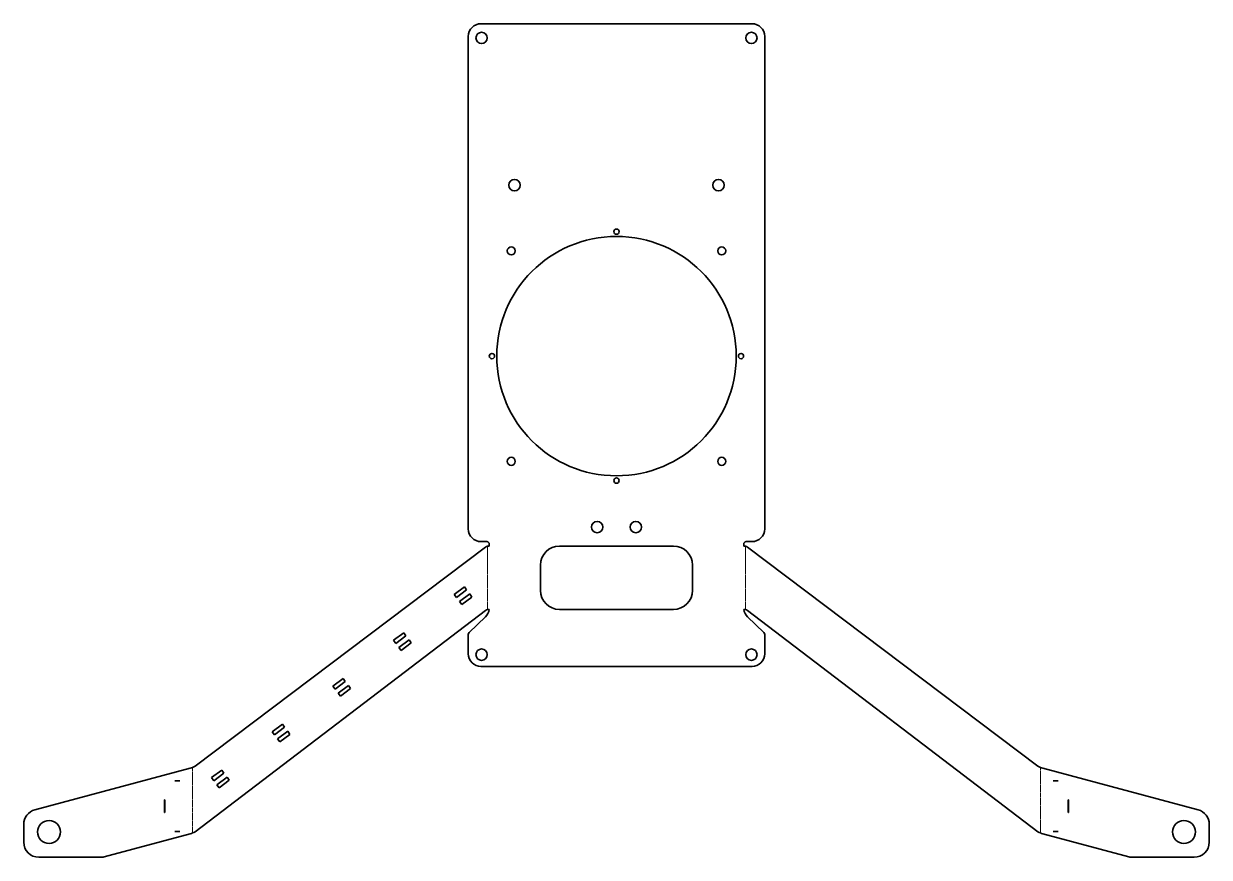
# Model space of a CAD drawing. Header units: millimetres. Extents: x 0 to 936, y 0 to 658.
import ezdxf

# ---------------------------------------------------------------- set-up
doc = ezdxf.new("R2010")
doc.units = ezdxf.units.MM
doc.linetypes.add('Chain', pattern=[13.68, 9.12, -1.14, 2.28, -1.14])
doc.layers.add('SIMUMAK Bend Centerline (ISO)', color=7, linetype='Chain', lineweight=9)
doc.layers.add('SIMUMAK Visible (ISO)', color=7, linetype='Continuous', lineweight=35)

# ---------------------------------------------------------------- blocks, each defined once
blk = doc.blocks.new('SIL-028-TRAS-03_Sheet_5_SIL-028-TRAS-03 (Desplegada)')
at = {"layer": 'SIMUMAK Bend Centerline (ISO)', "ltscale": 0.263158}
for p, q in [((-101.9, -133.55), (-101.9, -83.55)), ((101.9, -133.55), (101.9, -83.55)), ((-334.66, -258.18), (-334.66, -309.94)), ((334.66, -309.94), (334.66, -258.18))]:
    blk.add_line(p, q, dxfattribs=at)
at = {"layer": 'SIMUMAK Visible (ISO)'}
for p, q in [((-107, 329.13), (107, 329.13)), ((-117, -69.87), (-117, 319.13)), ((117, 319.13), (117, -69.87)), ((-103.32, -84.15), (-332.69, -257.26)), ((-102.47, -79.87), (-107, -79.87)), ((-100.47, -83.37), (-100.47, -81.87)), ((-45, -83.37), (45, -83.37)), ((100.47, -81.87), (100.47, -83.37)), ((107, -79.87), (102.47, -79.87)), ((103.32, -84.15), (332.69, -257.26)), ((-60, -118.37), (-60, -98.37)), ((60, -98.37), (60, -118.37)), ((-128.1, -121.64), (-120.12, -115.62)), ((-126.29, -124.04), (-128.1, -121.64)), ((-118.31, -118.01), (-126.29, -124.04)), ((-123.89, -127.23), (-115.9, -121.21)), ((-120.12, -115.62), (-118.31, -118.01)), ((-115.9, -121.21), (-114.1, -123.6)), ((-122.08, -129.63), (-123.89, -127.23)), ((-114.1, -123.6), (-122.08, -129.63)), ((-332.69, -309.02), (-103.32, -134.16)), ((-116.39, -151.72), (-103.44, -139.24)), ((45, -133.37), (-45, -133.37)), ((332.69, -309.02), (103.32, -134.16)), ((103.44, -139.24), (116.39, -151.72)), ((-175.99, -157.79), (-168.01, -151.76)), ((-174.19, -160.18), (-175.99, -157.79)), ((-166.2, -154.16), (-174.19, -160.18)), ((-171.78, -163.38), (-163.79, -157.35)), ((-168.01, -151.76), (-166.2, -154.16)), ((-163.79, -157.35), (-161.99, -159.75)), ((-117, -168.37), (-117, -153.16)), ((117, -153.16), (117, -168.37)), ((-169.97, -165.77), (-171.78, -163.38)), ((-161.99, -159.75), (-169.97, -165.77)), ((107, -178.37), (-107, -178.37)), ((-223.88, -193.93), (-215.9, -187.91)), ((-222.08, -196.33), (-223.88, -193.93)), ((-214.09, -190.3), (-222.08, -196.33)), ((-219.67, -199.52), (-211.69, -193.5)), ((-209.88, -195.89), (-217.86, -201.92)), ((-215.9, -187.91), (-214.09, -190.3)), ((-211.69, -193.5), (-209.88, -195.89)), ((-217.86, -201.92), (-219.67, -199.52)), ((-271.77, -230.08), (-263.79, -224.05)), ((-263.79, -224.05), (-261.99, -226.45)), ((-269.97, -232.47), (-271.77, -230.08)), ((-261.99, -226.45), (-269.97, -232.47)), ((-267.56, -235.67), (-259.58, -229.64)), ((-257.77, -232.04), (-265.75, -238.06)), ((-259.58, -229.64), (-257.77, -232.04)), ((-265.75, -238.06), (-267.56, -235.67)), ((-459.08, -291.58), (-336.63, -258.77)), ((-319.67, -266.22), (-311.68, -260.2)), ((-311.68, -260.2), (-309.88, -262.59)), ((459.08, -291.58), (336.63, -258.77)), ((-348.63, -268.77), (-348.63, -268.67)), ((-348.63, -268.67), (-344.63, -268.67)), ((-344.63, -268.77), (-348.63, -268.77)), ((-344.63, -268.67), (-344.63, -268.77)), ((-317.86, -268.62), (-319.67, -266.22)), ((-309.88, -262.59), (-317.86, -268.62)), ((-315.45, -271.81), (-307.47, -265.79)), ((-305.66, -268.18), (-313.64, -274.21)), ((-307.47, -265.79), (-305.66, -268.18)), ((344.63, -268.77), (344.63, -268.67)), ((344.63, -268.67), (348.63, -268.67)), ((348.63, -268.77), (344.63, -268.77)), ((348.63, -268.67), (348.63, -268.77)), ((-313.64, -274.21), (-315.45, -271.81)), ((-356.73, -293.77), (-356.73, -283.77)), ((-356.73, -283.77), (-356.63, -283.77)), ((-356.63, -283.77), (-356.63, -293.77)), ((356.63, -293.77), (356.63, -283.77)), ((356.63, -283.77), (356.73, -283.77)), ((356.73, -283.77), (356.73, -293.77)), ((-356.63, -293.77), (-356.73, -293.77)), ((356.73, -293.77), (356.63, -293.77)), ((-467.97, -303.17), (-467.97, -317.13)), ((-348.63, -308.87), (-348.63, -308.77)), ((-348.63, -308.77), (-344.63, -308.77)), ((-344.63, -308.77), (-344.63, -308.87)), ((344.63, -308.87), (344.63, -308.77)), ((344.63, -308.77), (348.63, -308.77)), ((348.63, -308.77), (348.63, -308.87)), ((467.97, -317.13), (467.97, -303.17)), ((-336.63, -310.53), (-404.51, -328.72)), ((-344.63, -308.87), (-348.63, -308.87)), ((336.63, -310.53), (404.51, -328.72)), ((348.63, -308.87), (344.63, -308.87)), ((-455.97, -329.13), (-407.61, -329.13)), ((407.61, -329.13), (455.97, -329.13))]:
    blk.add_line(p, q, dxfattribs=at)
for centre, radius in [((-106.5, 317.88), 4.5), ((106.5, 317.88), 4.5), ((-80.5, 201.63), 4.5), ((80.5, 201.63), 4.5), ((0, 66.63), 94.5), ((0, 164.91), 2.1), ((-83.09, 149.71), 3.2), ((83.09, 149.71), 3.2), ((-98.29, 66.63), 2.1), ((98.29, 66.63), 2.1), ((-83.09, -16.46), 3.2), ((83.09, -16.46), 3.2), ((0, -31.66), 2.1), ((-15.25, -68.37), 4.5), ((15.25, -68.37), 4.5), ((-106.5, -169.12), 4.5), ((106.5, -169.12), 4.5), ((-447.97, -309.13), 9.05), ((447.97, -309.13), 9.05)]:
    blk.add_circle(centre, radius, dxfattribs=at)
at = {"layer": 'SIMUMAK Visible (ISO)', "extrusion": (0, 0, -1)}
for centre, radius, start, end in [((107, 319.13), 10, 0, 90), ((-107, 319.13), 10, 90, 180), ((107, -69.87), 10, 270, 360), ((-107, -69.87), 10, 180, 270), ((115, -153.16), 2, 0, 46.03997), ((-115, -153.16), 2, 133.96003, 180), ((107, -168.37), 10, 270, 360), ((-107, -168.37), 10, 180, 270), ((455.97, -303.17), 12, 0, 75), ((-455.97, -303.17), 12, 105, 180), ((455.97, -317.13), 12, 270, 360), ((-455.97, -317.13), 12, 180, 270), ((407.61, -317.13), 12, 255, 270), ((-407.61, -317.13), 12, 270, 285)]:
    blk.add_arc(centre, radius, start, end, dxfattribs=at)
at = {"layer": 'SIMUMAK Visible (ISO)'}
for centre, radius, start, end in [((-102.47, -81.87), 2, 360, 90), ((-45, -98.37), 15, 90, 180), ((45, -98.37), 15, 0, 90), ((102.47, -81.87), 2, 90, 180), ((-45, -118.37), 15, 180, 270), ((45, -118.37), 15, 270, 0), ((-110.38, -132.04), 10, 313.96003, 352.32688), ((110.38, -132.04), 10, 187.67312, 226.03997)]:
    blk.add_arc(centre, radius, start, end, dxfattribs=at)
for points in [[(-100.47, -83.37), (-101.47, -83.37), (-102.47, -83.61), (-103.32, -84.15)], [(100.47, -83.37), (101.47, -83.37), (102.47, -83.61), (103.32, -84.15)], [(-100.47, -133.37), (-101.48, -133.37), (-102.47, -133.62), (-103.32, -134.16)], [(100.47, -133.37), (101.48, -133.37), (102.47, -133.62), (103.32, -134.16)], [(-336.63, -258.77), (-335.27, -258.4), (-333.89, -258.02), (-332.69, -257.26)], [(336.63, -258.77), (335.27, -258.4), (333.89, -258.02), (332.69, -257.26)], [(-336.63, -310.53), (-335.27, -310.17), (-333.89, -309.78), (-332.69, -309.02)], [(336.63, -310.53), (335.27, -310.17), (333.89, -309.78), (332.69, -309.02)]]:
    blk.add_open_spline(points, degree=3, dxfattribs=at)

msp = doc.modelspace()

# ---------------------------------------------------------------- block references
msp.add_blockref('SIL-028-TRAS-03_Sheet_5_SIL-028-TRAS-03 (Desplegada)', (467.97, 329.13))

doc.saveas('drawing.dxf')
